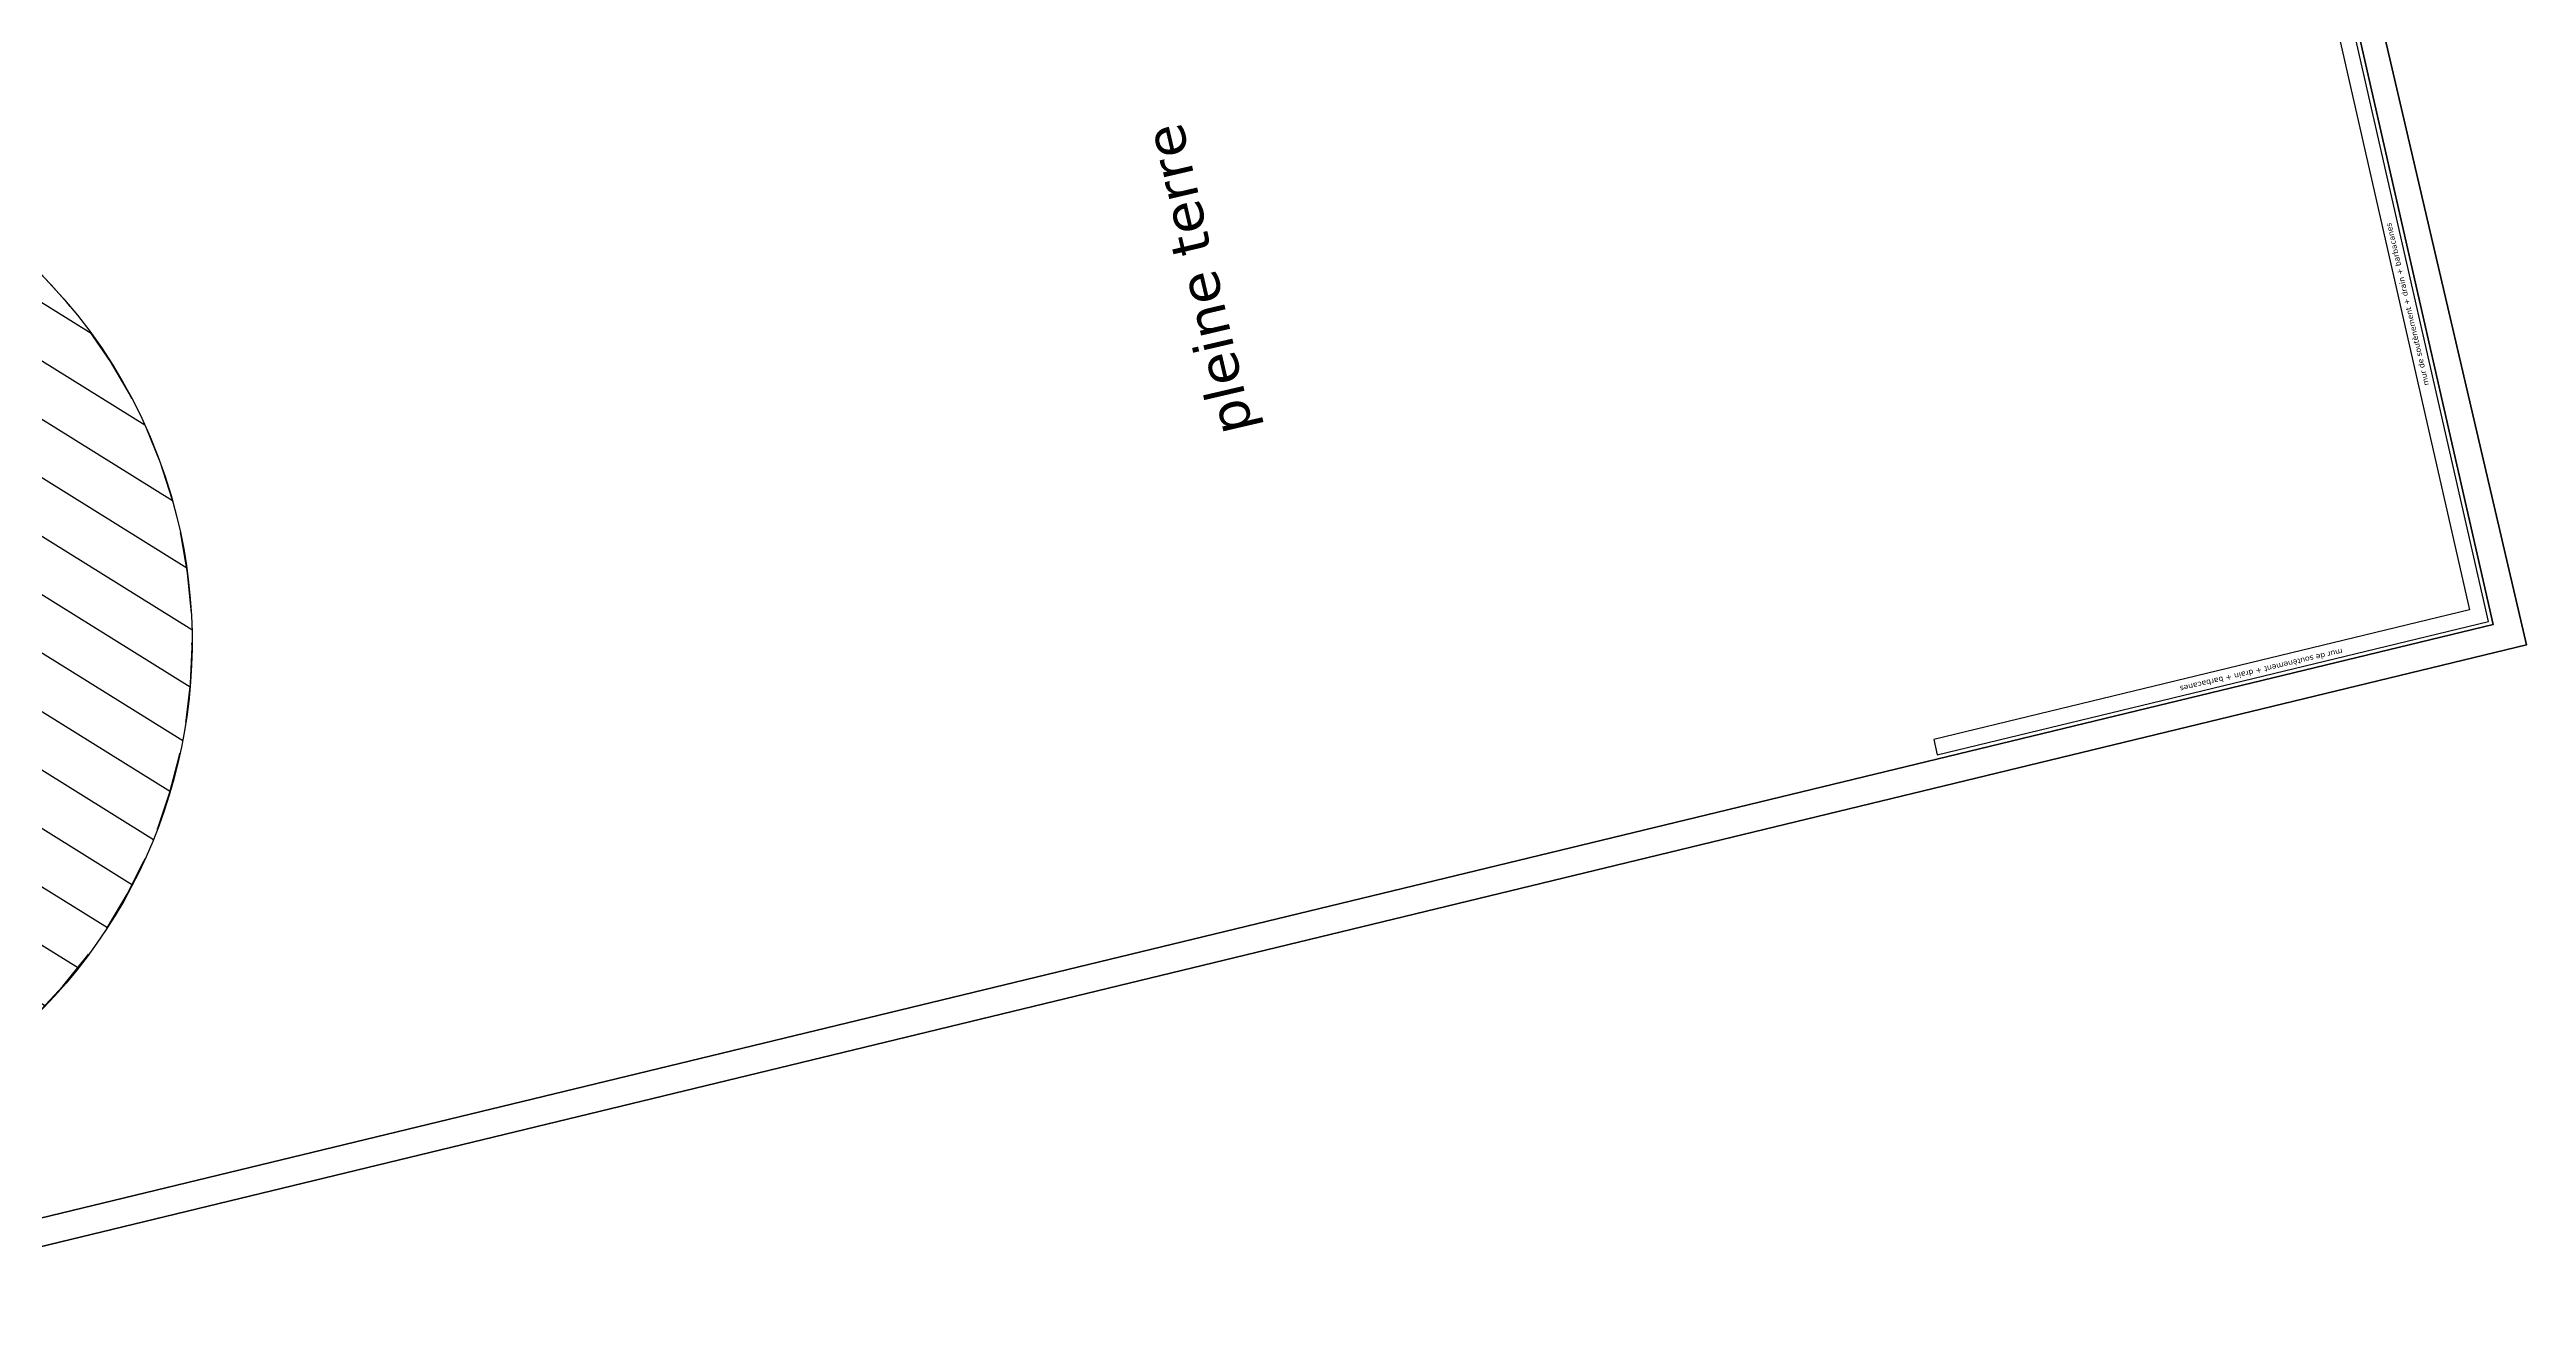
# Model space of a CAD drawing. Header units: metres. Extents: x 595957 to 596489, y 139635 to 139908.
# Drawn here: x 596073.7 to 596104.91, y 139645.4 to 139661.13 of the extents above; entities that cross this region are included whole.
import ezdxf

# ---------------------------------------------------------------- set-up
doc = ezdxf.new("R2010")
doc.units = ezdxf.units.M
doc.header["$MEASUREMENT"] = 0
doc.linetypes.add('02', pattern=[0.28, 0.2, -0.08])
doc.layers.add('01-BETON-0.40', color=4, linetype='Continuous', lineweight=40)
for name, color, linetype in [('06-TXT-DETAILS-DIVERS-02.20', 2, 'Continuous'), ('06-TXT-DIVERS-2-02.20', 5, 'Continuous'), ('08-VU-0.08', 56, 'Continuous'), ('08-VU-0.20', 32, 'Continuous'), ('BAT_HACHURES', 252, 'Continuous')]:
    doc.layers.add(name, color=color, linetype=linetype)
doc.styles.add('locaux 20', font='verdana.ttf', dxfattribs={"height": 0.07})
doc.styles.add('locaux 200', font='verdana.ttf', dxfattribs={"height": 0.35})

msp = doc.modelspace()

# ---------------------------------------------------------------- hatches: boundary and pattern name
at = {"layer": 'BAT_HACHURES'}
h = msp.add_hatch(dxfattribs=at)
h.set_pattern_fill('ANSI31', color=256, scale=5, style=0)
h.set_pattern_definition([(148.1212703830424, (596100.8148447789, 139671.1980307713), (-0.330076954737292, -0.5307298785176464), [])])
edge = h.paths.add_edge_path()
edge.add_line((596089.728965, 139668.613927), (596068.608719, 139663.892031))
edge.add_line((596068.608719, 139663.892031), (596069.442655, 139660.235921))
edge.add_arc((596068.90704883, 139653.6671285631), 6.590592389783551, 13.95806352000892, 85.33852922985432, ccw=False)
edge.add_arc((596068.906711166, 139653.6627428868), 6.591979281520219, -102.64820822023728, 13.994349195790107, ccw=False)
edge.add_arc((596068.9158464777, 139653.6193913347), 6.551705908599888, 119.74044017030141, 257.1908273996757, ccw=False)
edge.add_line((596065.6657310001, 139659.308117), (596063.1483359997, 139662.5469209999))
edge.add_line((596063.1483359997, 139662.5469209999), (596029.591947, 139654.963495))
edge.add_line((596029.591947, 139654.963495), (596026.6762809999, 139667.8507279999))
edge.add_line((596026.6762809999, 139667.8507279999), (596033.9931371048, 139669.5562773911))
edge.add_line((596033.9931371048, 139669.5562773911), (596034.5201679999, 139667.2839799999))
edge.add_line((596034.5201679999, 139667.2839799999), (596073.0322840259, 139676.0154215172))
edge.add_line((596073.0322840259, 139676.0154215172), (596073.0957813463, 139675.7401139789))
edge.add_line((596073.0957813463, 139675.7401139789), (596087.3557096408, 139679.0290440386))
edge.add_line((596087.3557096408, 139679.0290440386), (596089.728965, 139668.613927))

# ---------------------------------------------------------------- linework, layer by layer
at = {"layer": '01-BETON-0.40'}
msp.add_lwpolyline([(596070.8093277218, 139645.7386210815), (596104.4880083123, 139653.8877947872), (596102.4954091294, 139662.6370610622), (596102.7913470187, 139662.7060437892), (596104.9071664235, 139653.6291174904), (596070.8916412345, 139645.3984380637)], close=True, dxfattribs=at)
at = {"layer": '08-VU-0.08'}
msp.add_lwpolyline([(596097.4849440273, 139652.2447179962), (596104.4283023797, 139653.9247907402), (596102.4467139122, 139662.6257102721), (596102.2519330431, 139662.5803071115), (596104.1894786492, 139654.0727745524), (596097.4395398531, 139652.4395032132)], close=True, dxfattribs=at)
at = {"layer": '08-VU-0.20', "linetype": '02', "ltscale": 5}
msp.add_lwpolyline([(596063.1483360003, 139662.546921), (596065.665731, 139659.308117, 1.142051809123712), (596073.5406706781, 139648.9803965875, 0.6411571658311459), (596069.4426550001, 139660.2359209999), (596068.6087189998, 139663.8920309999)], format="xyb", dxfattribs=at)
at = {"layer": 'Defpoints', "elevation": 60.60434399999997}
msp.add_lwpolyline([(596089.728965, 139668.613927), (596068.608719, 139663.892031), (596069.442655, 139660.235921, -0.32193369595807), (596075.3030377413, 139655.2568561795, -0.5579799079344674), (596067.4633030845, 139647.2307320071, -0.6837558509959452), (596065.6657310001, 139659.308117), (596063.1483359997, 139662.5469209999), (596029.591947, 139654.963495), (596026.6762809999, 139667.8507279999), (596033.9931371048, 139669.5562773911), (596034.5201679999, 139667.2839799999), (596073.0322840259, 139676.0154215172), (596073.0957813463, 139675.7401139789), (596087.3557096408, 139679.0290440386)], format="xyb", close=True, dxfattribs=at)

# ---------------------------------------------------------------- texts
at = {"layer": '06-TXT-DETAILS-DIVERS-02.20', "char_height": 0.06999999999999999, "width": 2.666321358909226, "attachment_point": 4, "style": 'locaux 20'}
for insert, rotation in [((596103.645323367, 139656.897721787), 103.12127038543692), ((596102.5906217757, 139653.5520372372), 193.1212703868428)]:
    msp.add_mtext('mur de soutènement + drain + barbacanes', dxfattribs=dict(at, insert=insert, rotation=rotation))
at = {"layer": '06-TXT-DIVERS-2-02.20', "insert": (596088.2435417086, 139658.2468431221), "char_height": 0.4999999999999999, "width": 10.20519868745426, "attachment_point": 5, "rotation": 103.12127038304239, "style": 'locaux 200'}
msp.add_mtext('pleine terre', dxfattribs=at)

doc.saveas('drawing.dxf')
